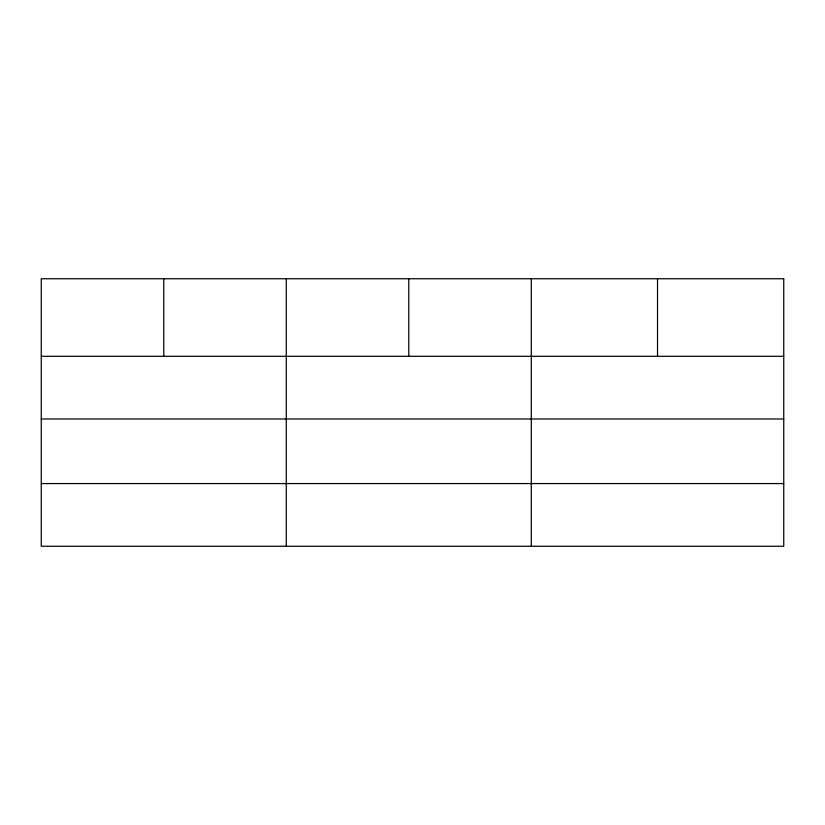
<?xml version="1.0" encoding="UTF-8"?>
<svg xmlns="http://www.w3.org/2000/svg" width="825" height="825" viewBox="0 0 825 825"><rect width="100%" height="100%" fill="white"/><g stroke="black" fill="none" stroke-linecap="round" stroke-linejoin="round"><path stroke-width="1.24" d="M41.25 356.307L783.75 356.307M41.25 418.987L783.75 418.987M41.25 483.574L783.75 483.574M657.525 278.747L657.525 356.307M531.3 278.747L531.3 546.253M408.787 278.747L408.787 356.307M286.275 278.747L286.275 546.253M163.763 278.747L163.763 356.307M783.75 278.747L41.25 278.747L41.25 546.253L783.75 546.253L783.75 278.747"/></g></svg>
